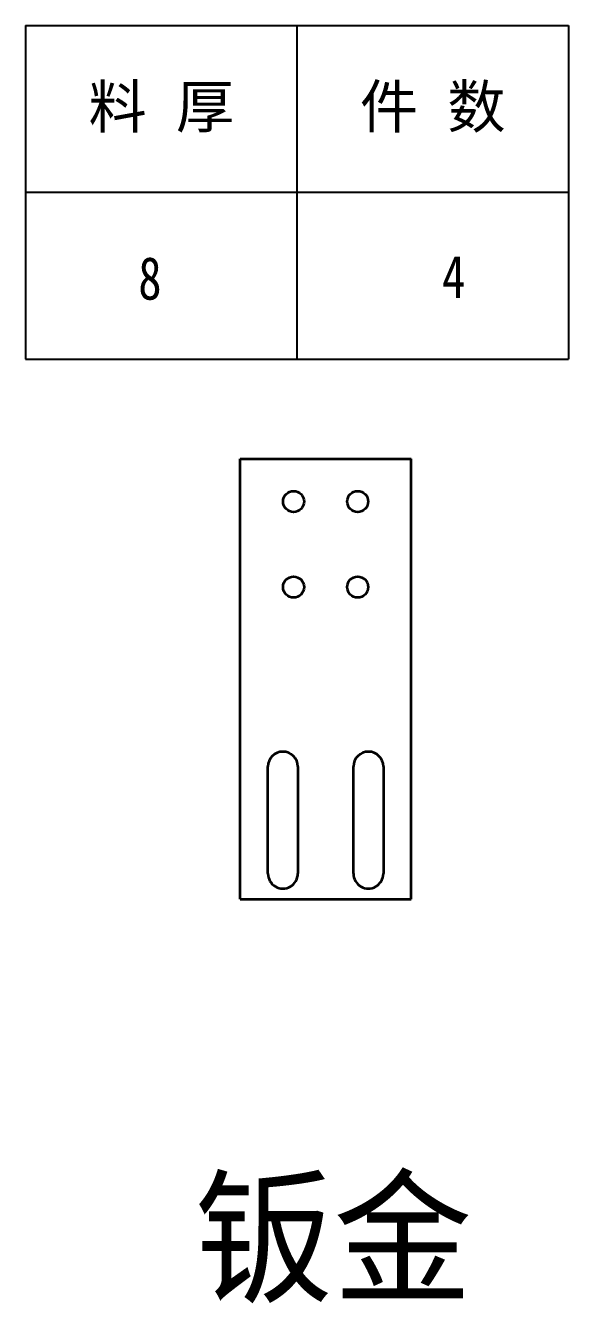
# Model space of a CAD drawing. Header units: millimetres. Extents: x -15766 to 80009, y -9701 to 15159.
# Drawn here: x 10404.4 to 10531.4, y 13571.5 to 13870.3 of the extents above; entities that cross this region are included whole.
import ezdxf
from ezdxf.enums import TextEntityAlignment as Align

# ---------------------------------------------------------------- set-up
doc = ezdxf.new("R2010")
doc.units = ezdxf.units.MM
doc.layers.add('07', color=7, linetype='Continuous')
doc.layers.add('AM_VIS', color=7, linetype='Continuous', lineweight=18)
doc.layers.add('word_dim', color=9, linetype='Continuous', lineweight=18)
doc.styles.add('DIM', font='', dxfattribs={"width": 0.8})
doc.styles.get('DIM').set_extended_font_data('NSimSun')

# ---------------------------------------------------------------- blocks, each defined once
blk = doc.blocks.new('*T2185')
at = {"color": 0, "linetype": 'ByBlock', "lineweight": -2, "transparency": 16777216}
for p, q in [((0, 0), (127, 0)), ((0, 0), (0, -78)), ((63.5, 0), (63.5, -78)), ((127, 0), (127, -78)), ((0, -39), (127, -39)), ((0, -78), (127, -78))]:
    blk.add_line(p, q, dxfattribs=at)
at = {"color": 0, "transparency": 16777216, "char_height": 10, "width": 60.5, "attachment_point": 5}
for s, insert in [('{\\fSimSun|b0|i0|c134|p2;料 厚}', (31.75, -19.5)), ('{\\fSimSun|b0|i0|c134|p2;件 数}', (95.25, -19.5))]:
    blk.add_mtext(s, dxfattribs=dict(at, insert=insert))
blk = doc.blocks.new('拆图参数')
blk.add_blockref('*T2185', (-63.5, 78))
at = {"style": 'DIM', "width": 0.8}
blk.add_attdef('1', text='', height=10, dxfattribs=at).set_placement((36.65, 19.27), align=Align.MIDDLE_CENTER)
blk.add_attdef('6', text='', height=10, dxfattribs=at).set_placement((-37.13, 18.91), align=Align.MIDDLE_LEFT)

msp = doc.modelspace()

# ---------------------------------------------------------------- linework, layer by layer
at = {"layer": 'AM_VIS', "lineweight": 35}
for p, q in [((10454.56885, 13666.0333), (10454.56885, 13769.0333)), ((10454.56885, 13769.0333), (10494.56885, 13769.0333)), ((10494.56885, 13666.0333), (10494.56885, 13769.0333)), ((10461.06885, 13672.0333), (10461.06885, 13697.0333)), ((10468.06885, 13697.0333), (10468.06885, 13672.0333)), ((10481.06885, 13672.0333), (10481.06885, 13697.0333)), ((10488.06885, 13697.0333), (10488.06885, 13672.0333)), ((10454.56885, 13666.0333), (10494.56885, 13666.0333))]:
    msp.add_line(p, q, dxfattribs=at)
for centre in [(10467.06885, 13759.0333), (10482.06885, 13759.0333), (10467.06885, 13739.0333), (10482.06885, 13739.0333)]:
    msp.add_circle(centre, 2.4585, dxfattribs=at)
for centre, start, end in [((10464.56885, 13697.0333), 0.000003, 179.999997), ((10484.56885, 13697.0333), 0.000003, 179.999997), ((10464.56885, 13672.0333), 179.999997, 0.000003), ((10484.56885, 13672.0333), 179.999997, 0.000003)]:
    msp.add_arc(centre, 3.5, start, end, dxfattribs=at)

# ---------------------------------------------------------------- block references
at = {"layer": '07'}
msp.add_blockref('拆图参数', (10467.86997, 13792.34546), dxfattribs=at).add_auto_attribs({'1': '4', '6': '8'})

# ---------------------------------------------------------------- texts
at = {"layer": 'word_dim', "color": 3, "insert": (10443.87829, 13599.40215), "char_height": 25, "width": 116.6634772, "attachment_point": 1}
msp.add_mtext('钣金', dxfattribs=at)

doc.saveas('drawing.dxf')
